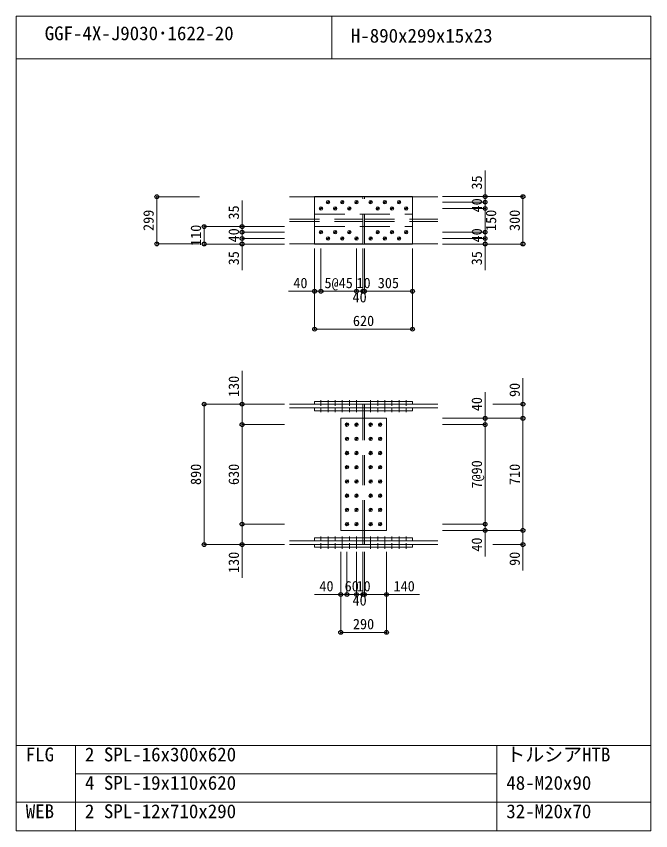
# Model space of a CAD drawing. Units: millimetres, scale not verified. Extents: x -8310 to 8310, y -4800 to 5700.
# Drawn here: x -8310 to -4290, y -4800 to 360 of the extents above; entities that cross this region are included whole.
import ezdxf
from ezdxf.enums import TextEntityAlignment as Align

# ---------------------------------------------------------------- set-up
doc = ezdxf.new("R2010")
doc.units = ezdxf.units.MM
doc.header["$LTSCALE"] = 30
doc.header["$PDMODE"] = 32
doc.header["$PDSIZE"] = 24
doc.linetypes.add('DASHED1', pattern=[1.8, 1.2, -0.6])
doc.linetypes.add('USER2', pattern=[9.525, 6.35, -3.175])
doc.layers.add('0-0', color=7, linetype='Continuous')
doc.layers.add('0-2', color=7, linetype='Continuous')
for name, color, linetype, lineweight in [('0-1', 7, 'Continuous', 18), ('0-5', 7, 'Continuous', 18), ('0-6', 7, 'USER2', 18), ('0-8', 7, 'Continuous', 18), ('0-9', 7, 'Continuous', 18), ('0-A', 7, 'Continuous', 18), ('0-B', 7, 'Continuous', 18)]:
    doc.layers.add(name, color=color, linetype=linetype, lineweight=lineweight)
doc.styles.add('ＭＳ ゴシック', font='')
doc.styles.get('ＭＳ ゴシック').set_extended_font_data('MS Gothic')

msp = doc.modelspace()

# ---------------------------------------------------------------- linework, layer by layer
at = {"layer": '0-0'}
for p in [(-7419.5, -783.25), (-5339.5, -782.75), (-5099.5, -782.75), (-5339.5, -817.75), (-5339.5, -857.75), (-7119.5, -972.75), (-6879.5, -972.75), (-6879.5, -1007.75), (-5339.5, -1007.75), (-7419.5, -1082.25), (-7119.5, -1082.75), (-6879.5, -1047.75), (-6879.5, -1082.75), (-5339.5, -1047.75), (-5339.5, -1082.75), (-5099.5, -1082.75), (-6419.5, -1382.25), (-6379.5, -1382.25), (-6154.5, -1382.25), (-6114.5, -1382.25), (-6104.5, -1382.25), (-5799.5, -1382.25), (-6419.5, -1622.25), (-5799.5, -1622.25), (-7119.5, -2097.25), (-6879.5, -2097.25), (-5099.5, -2097.25), (-6879.5, -2227.25), (-5339.5, -2187.25), (-5339.5, -2227.25), (-5099.5, -2187.25), (-6879.5, -2857.25), (-5339.5, -2857.25), (-5339.5, -2897.25), (-5099.5, -2897.25), (-7119.5, -2987.25), (-6879.5, -2987.25), (-5099.5, -2987.25), (-6254.5, -3303.25), (-6214.5, -3303.25), (-6154.5, -3303.25), (-6114.5, -3303.25), (-6104.5, -3303.25), (-5964.5, -3303.25), (-6254.5, -3543.25), (-5964.5, -3543.25)]:
    msp.add_point(p, dxfattribs=at)
at = {"layer": '0-1'}
for p, q in [((-8310, -4800), (-8310, 360)), ((-8310, 360), (-4290, 360)), ((-6310, 90), (-6310, 360)), ((-4290, -4800), (-4290, 360)), ((-8310, 90), (-4290, 90)), ((-8310, -4260), (-4290, -4260)), ((-7935, -4800), (-7935, -4260)), ((-5265, -4800), (-5265, -4260)), ((-7935, -4440), (-5265, -4440)), ((-8310, -4620), (-4290, -4620)), ((-8310, -4800), (-4290, -4800))]:
    msp.add_line(p, q, dxfattribs=at)
at = {"layer": '0-5'}
for p, q in [((-6579.5, -783.25), (-6114.5, -783.25)), ((-6419.5, -782.75), (-5799.5, -782.75)), ((-6419.5, -1082.75), (-6419.5, -782.75)), ((-6114.5, -783.25), (-6114.5, -782.75)), ((-6104.5, -783.25), (-6104.5, -782.75)), ((-6104.5, -783.25), (-5639.5, -783.25)), ((-6579.5, -1082.25), (-6114.5, -1082.25)), ((-6114.5, -1082.75), (-6114.5, -1082.25)), ((-6104.5, -1082.75), (-6104.5, -1082.25)), ((-6104.5, -1082.25), (-5639.5, -1082.25)), ((-6579.5, -2097.25), (-6114.5, -2097.25)), ((-6419.5, -2081.25), (-5799.5, -2081.25)), ((-6419.5, -2097.25), (-6419.5, -2081.25)), ((-6104.5, -2097.25), (-5639.5, -2097.25)), ((-6104.5, -2120.25), (-6104.5, -2097.25)), ((-6419.5, -2120.25), (-5799.5, -2120.25)), ((-6419.5, -2139.25), (-6419.5, -2120.25)), ((-6114.5, -2187.25), (-6114.5, -2139.25)), ((-6104.5, -2120.25), (-5639.5, -2120.25)), ((-6104.5, -2187.25), (-6104.5, -2139.25)), ((-6254.5, -2187.25), (-5964.5, -2187.25)), ((-6254.5, -2897.25), (-6254.5, -2187.25)), ((-6114.5, -2945.25), (-6114.5, -2897.25)), ((-6104.5, -2945.25), (-6104.5, -2897.25)), ((-6579.5, -2964.25), (-6114.5, -2964.25)), ((-6419.5, -2945.25), (-6114.5, -2945.25)), ((-6419.5, -2964.25), (-6419.5, -2945.25)), ((-6419.5, -2964.25), (-6114.5, -2964.25)), ((-6419.5, -2987.25), (-6114.5, -2987.25)), ((-6419.5, -3003.25), (-6419.5, -2987.25)), ((-6114.5, -2945.25), (-5799.5, -2945.25)), ((-6114.5, -2964.25), (-5799.5, -2964.25)), ((-6114.5, -2987.25), (-5799.5, -2987.25)), ((-6104.5, -2987.25), (-5639.5, -2987.25)), ((-5799.5, -2964.25), (-5799.5, -2945.25)), ((-5799.5, -3003.25), (-5799.5, -2987.25)), ((-6419.5, -3003.25), (-6114.5, -3003.25)), ((-6114.5, -3003.25), (-5799.5, -3003.25))]:
    msp.add_line(p, q, dxfattribs=at)
for points in [[(-6419.5, -1082.75), (-5799.5, -1082.75), (-5799.5, -782.75)], [(-6579.5, -2120.25), (-6114.5, -2120.25), (-6114.5, -2097.25)], [(-6419.5, -2097.25), (-5799.5, -2097.25), (-5799.5, -2081.25)], [(-6419.5, -2139.25), (-5799.5, -2139.25), (-5799.5, -2120.25)], [(-6254.5, -2897.25), (-5964.5, -2897.25), (-5964.5, -2187.25)], [(-6579.5, -2987.25), (-6114.5, -2987.25), (-6114.5, -2964.25)], [(-6104.5, -2987.25), (-6104.5, -2964.25), (-5639.5, -2964.25)]]:
    msp.add_lwpolyline(points, dxfattribs=at)
at = {"layer": '0-6'}
for p, q in [((-6419.5, -782.75), (-5799.5, -782.75)), ((-6114.5, -1082.75), (-6114.5, -782.75)), ((-6104.5, -1082.75), (-6104.5, -782.75)), ((-6579.5, -925.25), (-6114.5, -925.25)), ((-6419.5, -892.75), (-5799.5, -892.75)), ((-6104.5, -925.25), (-5639.5, -925.25)), ((-6579.5, -940.25), (-6114.5, -940.25)), ((-6419.5, -972.75), (-5799.5, -972.75)), ((-6104.5, -940.25), (-5639.5, -940.25)), ((-6419.5, -1082.75), (-5799.5, -1082.75)), ((-6114.5, -2139.25), (-6114.5, -2120.25)), ((-6104.5, -2139.25), (-6104.5, -2120.25)), ((-6114.5, -2897.25), (-6114.5, -2187.25)), ((-6104.5, -2897.25), (-6104.5, -2187.25)), ((-6114.5, -2964.25), (-6114.5, -2945.25)), ((-6104.5, -2964.25), (-6104.5, -2945.25))]:
    msp.add_line(p, q, dxfattribs=at)
at = {"layer": '0-8'}
for p, q in [((-6345.5, -817.75), (-6323.5, -817.75)), ((-6343.84, -827.09), (-6325.17, -808.42)), ((-6334.5, -828.75), (-6334.5, -806.75)), ((-6255.5, -817.75), (-6233.5, -817.75)), ((-6253.84, -827.09), (-6235.17, -808.42)), ((-6244.5, -828.75), (-6244.5, -806.75)), ((-6165.5, -817.75), (-6143.5, -817.75)), ((-6163.84, -827.09), (-6145.17, -808.42)), ((-6154.5, -828.75), (-6154.5, -806.75)), ((-6075.5, -817.75), (-6053.5, -817.75)), ((-6073.84, -827.09), (-6055.17, -808.42)), ((-6064.5, -828.75), (-6064.5, -806.75)), ((-5985.5, -817.75), (-5963.5, -817.75)), ((-5983.84, -827.09), (-5965.17, -808.42)), ((-5974.5, -828.75), (-5974.5, -806.75)), ((-5895.5, -817.75), (-5873.5, -817.75)), ((-5893.84, -827.09), (-5875.17, -808.42)), ((-5884.5, -828.75), (-5884.5, -806.75)), ((-6390.5, -857.75), (-6368.5, -857.75)), ((-6388.84, -867.09), (-6370.17, -848.42)), ((-6379.5, -868.75), (-6379.5, -846.75)), ((-6300.5, -857.75), (-6278.5, -857.75)), ((-6298.84, -867.09), (-6280.17, -848.42)), ((-6289.5, -868.75), (-6289.5, -846.75)), ((-6210.5, -857.75), (-6188.5, -857.75)), ((-6208.84, -867.09), (-6190.17, -848.42)), ((-6199.5, -868.75), (-6199.5, -846.75)), ((-6030.5, -857.75), (-6008.5, -857.75)), ((-6028.84, -867.09), (-6010.17, -848.42)), ((-6019.5, -868.75), (-6019.5, -846.75)), ((-5940.5, -857.75), (-5918.5, -857.75)), ((-5938.84, -867.09), (-5920.17, -848.42)), ((-5929.5, -868.75), (-5929.5, -846.75)), ((-5850.5, -857.75), (-5828.5, -857.75)), ((-5848.84, -867.09), (-5830.17, -848.42)), ((-5839.5, -868.75), (-5839.5, -846.75)), ((-6390.5, -1007.75), (-6368.5, -1007.75)), ((-6388.84, -1017.09), (-6370.17, -998.42)), ((-6379.5, -1018.75), (-6379.5, -996.75)), ((-6300.5, -1007.75), (-6278.5, -1007.75)), ((-6298.84, -1017.09), (-6280.17, -998.42)), ((-6289.5, -1018.75), (-6289.5, -996.75)), ((-6210.5, -1007.75), (-6188.5, -1007.75)), ((-6208.84, -1017.09), (-6190.17, -998.42)), ((-6199.5, -1018.75), (-6199.5, -996.75)), ((-6030.5, -1007.75), (-6008.5, -1007.75)), ((-6028.84, -1017.09), (-6010.17, -998.42)), ((-6019.5, -1018.75), (-6019.5, -996.75)), ((-5940.5, -1007.75), (-5918.5, -1007.75)), ((-5938.84, -1017.09), (-5920.17, -998.42)), ((-5929.5, -1018.75), (-5929.5, -996.75)), ((-5850.5, -1007.75), (-5828.5, -1007.75)), ((-5848.84, -1017.09), (-5830.17, -998.42)), ((-5839.5, -1018.75), (-5839.5, -996.75)), ((-6345.5, -1047.75), (-6323.5, -1047.75)), ((-6343.84, -1057.09), (-6325.17, -1038.42)), ((-6334.5, -1058.75), (-6334.5, -1036.75)), ((-6255.5, -1047.75), (-6233.5, -1047.75)), ((-6253.84, -1057.09), (-6235.17, -1038.42)), ((-6244.5, -1058.75), (-6244.5, -1036.75)), ((-6165.5, -1047.75), (-6143.5, -1047.75)), ((-6163.84, -1057.09), (-6145.17, -1038.42)), ((-6154.5, -1058.75), (-6154.5, -1036.75)), ((-6075.5, -1047.75), (-6053.5, -1047.75)), ((-6073.84, -1057.09), (-6055.17, -1038.42)), ((-6064.5, -1058.75), (-6064.5, -1036.75)), ((-5985.5, -1047.75), (-5963.5, -1047.75)), ((-5983.84, -1057.09), (-5965.17, -1038.42)), ((-5974.5, -1058.75), (-5974.5, -1036.75)), ((-5895.5, -1047.75), (-5873.5, -1047.75)), ((-5893.84, -1057.09), (-5875.17, -1038.42)), ((-5884.5, -1058.75), (-5884.5, -1036.75)), ((-6223.84, -2236.59), (-6205.17, -2217.92)), ((-6214.5, -2238.25), (-6214.5, -2216.25)), ((-6163.84, -2236.59), (-6145.17, -2217.92)), ((-6154.5, -2238.25), (-6154.5, -2216.25)), ((-6073.84, -2236.59), (-6055.17, -2217.92)), ((-6064.5, -2238.25), (-6064.5, -2216.25)), ((-6013.84, -2236.59), (-5995.17, -2217.92)), ((-6004.5, -2238.25), (-6004.5, -2216.25)), ((-6225.5, -2227.25), (-6203.5, -2227.25)), ((-6165.5, -2227.25), (-6143.5, -2227.25)), ((-6075.5, -2227.25), (-6053.5, -2227.25)), ((-6015.5, -2227.25), (-5993.5, -2227.25)), ((-6225.5, -2317.25), (-6203.5, -2317.25)), ((-6223.84, -2326.59), (-6205.17, -2307.92)), ((-6214.5, -2328.25), (-6214.5, -2306.25)), ((-6165.5, -2317.25), (-6143.5, -2317.25)), ((-6163.84, -2326.59), (-6145.17, -2307.92)), ((-6154.5, -2328.25), (-6154.5, -2306.25)), ((-6075.5, -2317.25), (-6053.5, -2317.25)), ((-6073.84, -2326.59), (-6055.17, -2307.92)), ((-6064.5, -2328.25), (-6064.5, -2306.25)), ((-6015.5, -2317.25), (-5993.5, -2317.25)), ((-6013.84, -2326.59), (-5995.17, -2307.92)), ((-6004.5, -2328.25), (-6004.5, -2306.25)), ((-6225.5, -2407.25), (-6203.5, -2407.25)), ((-6223.84, -2416.59), (-6205.17, -2397.92)), ((-6214.5, -2418.25), (-6214.5, -2396.25)), ((-6165.5, -2407.25), (-6143.5, -2407.25)), ((-6163.84, -2416.59), (-6145.17, -2397.92)), ((-6154.5, -2418.25), (-6154.5, -2396.25)), ((-6075.5, -2407.25), (-6053.5, -2407.25)), ((-6073.84, -2416.59), (-6055.17, -2397.92)), ((-6064.5, -2418.25), (-6064.5, -2396.25)), ((-6015.5, -2407.25), (-5993.5, -2407.25)), ((-6013.84, -2416.59), (-5995.17, -2397.92)), ((-6004.5, -2418.25), (-6004.5, -2396.25)), ((-6225.5, -2497.25), (-6203.5, -2497.25)), ((-6223.84, -2506.59), (-6205.17, -2487.92)), ((-6214.5, -2508.25), (-6214.5, -2486.25)), ((-6165.5, -2497.25), (-6143.5, -2497.25)), ((-6163.84, -2506.59), (-6145.17, -2487.92)), ((-6154.5, -2508.25), (-6154.5, -2486.25)), ((-6075.5, -2497.25), (-6053.5, -2497.25)), ((-6073.84, -2506.59), (-6055.17, -2487.92)), ((-6064.5, -2508.25), (-6064.5, -2486.25)), ((-6015.5, -2497.25), (-5993.5, -2497.25)), ((-6013.84, -2506.59), (-5995.17, -2487.92)), ((-6004.5, -2508.25), (-6004.5, -2486.25)), ((-6223.84, -2596.59), (-6205.17, -2577.92)), ((-6214.5, -2598.25), (-6214.5, -2576.25)), ((-6163.84, -2596.59), (-6145.17, -2577.92)), ((-6154.5, -2598.25), (-6154.5, -2576.25)), ((-6073.84, -2596.59), (-6055.17, -2577.92)), ((-6064.5, -2598.25), (-6064.5, -2576.25)), ((-6013.84, -2596.59), (-5995.17, -2577.92)), ((-6004.5, -2598.25), (-6004.5, -2576.25)), ((-6225.5, -2587.25), (-6203.5, -2587.25)), ((-6165.5, -2587.25), (-6143.5, -2587.25)), ((-6075.5, -2587.25), (-6053.5, -2587.25)), ((-6015.5, -2587.25), (-5993.5, -2587.25)), ((-6225.5, -2677.25), (-6203.5, -2677.25)), ((-6223.84, -2686.59), (-6205.17, -2667.92)), ((-6214.5, -2688.25), (-6214.5, -2666.25)), ((-6165.5, -2677.25), (-6143.5, -2677.25)), ((-6163.84, -2686.59), (-6145.17, -2667.92)), ((-6154.5, -2688.25), (-6154.5, -2666.25)), ((-6075.5, -2677.25), (-6053.5, -2677.25)), ((-6073.84, -2686.59), (-6055.17, -2667.92)), ((-6064.5, -2688.25), (-6064.5, -2666.25)), ((-6015.5, -2677.25), (-5993.5, -2677.25)), ((-6013.84, -2686.59), (-5995.17, -2667.92)), ((-6004.5, -2688.25), (-6004.5, -2666.25)), ((-6225.5, -2767.25), (-6203.5, -2767.25)), ((-6223.84, -2776.59), (-6205.17, -2757.92)), ((-6214.5, -2778.25), (-6214.5, -2756.25)), ((-6165.5, -2767.25), (-6143.5, -2767.25)), ((-6163.84, -2776.59), (-6145.17, -2757.92)), ((-6154.5, -2778.25), (-6154.5, -2756.25)), ((-6075.5, -2767.25), (-6053.5, -2767.25)), ((-6073.84, -2776.59), (-6055.17, -2757.92)), ((-6064.5, -2778.25), (-6064.5, -2756.25)), ((-6015.5, -2767.25), (-5993.5, -2767.25)), ((-6013.84, -2776.59), (-5995.17, -2757.92)), ((-6004.5, -2778.25), (-6004.5, -2756.25)), ((-6225.5, -2857.25), (-6203.5, -2857.25)), ((-6223.84, -2866.59), (-6205.17, -2847.92)), ((-6214.5, -2868.25), (-6214.5, -2846.25)), ((-6165.5, -2857.25), (-6143.5, -2857.25)), ((-6163.84, -2866.59), (-6145.17, -2847.92)), ((-6154.5, -2868.25), (-6154.5, -2846.25)), ((-6075.5, -2857.25), (-6053.5, -2857.25)), ((-6073.84, -2866.59), (-6055.17, -2847.92)), ((-6064.5, -2868.25), (-6064.5, -2846.25)), ((-6015.5, -2857.25), (-5993.5, -2857.25)), ((-6013.84, -2866.59), (-5995.17, -2847.92)), ((-6004.5, -2868.25), (-6004.5, -2846.25))]:
    msp.add_line(p, q, dxfattribs=at)
at = {"layer": '0-9', "linetype": 'DASHED1'}
for p, q in [((-6379.5, -2071.25), (-6379.5, -2149.25)), ((-6289.5, -2071.25), (-6289.5, -2149.25)), ((-6199.5, -2071.25), (-6199.5, -2149.25)), ((-6019.5, -2071.25), (-6019.5, -2149.25)), ((-5929.5, -2071.25), (-5929.5, -2149.25)), ((-5839.5, -2071.25), (-5839.5, -2149.25)), ((-6379.5, -3013.25), (-6379.5, -2935.25)), ((-6289.5, -3013.25), (-6289.5, -2935.25)), ((-6199.5, -3013.25), (-6199.5, -2935.25)), ((-6019.5, -3013.25), (-6019.5, -2935.25)), ((-5929.5, -3013.25), (-5929.5, -2935.25)), ((-5839.5, -3013.25), (-5839.5, -2935.25))]:
    msp.add_line(p, q, dxfattribs=at)
at = {"layer": '0-9'}
for p, q in [((-6334.5, -2071.25), (-6334.5, -2149.25)), ((-6244.5, -2071.25), (-6244.5, -2149.25)), ((-6154.5, -2071.25), (-6154.5, -2149.25)), ((-6064.5, -2071.25), (-6064.5, -2149.25)), ((-5974.5, -2071.25), (-5974.5, -2149.25)), ((-5884.5, -2071.25), (-5884.5, -2149.25)), ((-6334.5, -3013.25), (-6334.5, -2935.25)), ((-6244.5, -3013.25), (-6244.5, -2935.25)), ((-6154.5, -3013.25), (-6154.5, -2935.25)), ((-6064.5, -3013.25), (-6064.5, -2935.25)), ((-5974.5, -3013.25), (-5974.5, -2935.25)), ((-5884.5, -3013.25), (-5884.5, -2935.25))]:
    msp.add_line(p, q, dxfattribs=at)
at = {"layer": '0-A'}
for p, q in [((-7149.5, -783.25), (-7419.5, -783.25)), ((-5609.5, -782.75), (-5339.5, -782.75)), ((-5609.5, -782.75), (-5099.5, -782.75)), ((-5609.5, -817.75), (-5339.5, -817.75)), ((-5609.5, -857.75), (-5339.5, -857.75)), ((-6609.5, -972.75), (-7119.5, -972.75)), ((-6609.5, -972.75), (-6879.5, -972.75)), ((-6609.5, -1007.75), (-6879.5, -1007.75)), ((-5609.5, -1007.75), (-5339.5, -1007.75)), ((-6609.5, -1047.75), (-6879.5, -1047.75)), ((-6879.5, -1247.75), (-6879.5, -1047.75)), ((-6609.5, -1082.75), (-6879.5, -1082.75)), ((-5609.5, -1047.75), (-5339.5, -1047.75)), ((-5609.5, -1082.75), (-5339.5, -1082.75)), ((-5339.5, -1247.75), (-5339.5, -1047.75)), ((-6419.5, -1112.25), (-6419.5, -1382.25)), ((-6419.5, -1112.25), (-6419.5, -1622.25)), ((-6379.5, -1112.25), (-6379.5, -1382.25)), ((-6379.5, -1112.25), (-6379.5, -1382.25)), ((-6154.5, -1112.25), (-6154.5, -1382.25)), ((-6154.5, -1112.25), (-6154.5, -1382.25)), ((-6114.5, -1112.25), (-6114.5, -1382.25)), ((-6114.5, -1112.25), (-6114.5, -1382.25)), ((-6104.5, -1112.25), (-6104.5, -1382.25)), ((-6104.5, -1112.25), (-6104.5, -1382.25)), ((-5799.5, -1112.25), (-5799.5, -1382.25)), ((-5799.5, -1112.25), (-5799.5, -1622.25)), ((-6584.5, -1382.25), (-6379.5, -1382.25)), ((-6379.5, -1382.25), (-6154.5, -1382.25)), ((-6154.5, -1382.25), (-6114.5, -1382.25)), ((-6114.5, -1382.25), (-6104.5, -1382.25)), ((-6104.5, -1382.25), (-5799.5, -1382.25)), ((-6419.5, -1622.25), (-5799.5, -1622.25)), ((-6609.5, -2097.25), (-7119.5, -2097.25)), ((-6609.5, -2097.25), (-6879.5, -2097.25)), ((-5290.95, -2097.25), (-5099.5, -2097.25)), ((-5609.5, -2187.25), (-5339.5, -2187.25)), ((-5609.5, -2187.25), (-5099.5, -2187.25)), ((-6609.5, -2227.25), (-6879.5, -2227.25)), ((-5609.5, -2227.25), (-5339.5, -2227.25)), ((-6609.5, -2857.25), (-6879.5, -2857.25)), ((-6879.5, -3197.25), (-6879.5, -2857.25)), ((-5609.5, -2857.25), (-5339.5, -2857.25)), ((-5339.5, -3062.25), (-5339.5, -2857.25)), ((-5609.5, -2897.25), (-5339.5, -2897.25)), ((-5609.5, -2897.25), (-5099.5, -2897.25)), ((-5099.5, -3152.25), (-5099.5, -2897.25)), ((-6609.5, -2987.25), (-6879.5, -2987.25)), ((-5290.95, -2987.25), (-5099.5, -2987.25)), ((-6254.5, -3033.25), (-6254.5, -3303.25)), ((-6254.5, -3033.25), (-6254.5, -3543.25)), ((-6214.5, -3033.25), (-6214.5, -3303.25)), ((-6214.5, -3033.25), (-6214.5, -3303.25)), ((-6154.5, -3033.25), (-6154.5, -3303.25)), ((-6154.5, -3033.25), (-6154.5, -3303.25)), ((-6114.5, -3033.25), (-6114.5, -3303.25)), ((-6114.5, -3033.25), (-6114.5, -3303.25)), ((-6104.5, -3033.25), (-6104.5, -3303.25)), ((-6104.5, -3033.25), (-6104.5, -3303.25)), ((-5964.5, -3033.25), (-5964.5, -3303.25)), ((-5964.5, -3033.25), (-5964.5, -3543.25)), ((-6419.5, -3303.25), (-6214.5, -3303.25)), ((-6214.5, -3303.25), (-6154.5, -3303.25)), ((-6154.5, -3303.25), (-6114.5, -3303.25)), ((-6114.5, -3303.25), (-6104.5, -3303.25)), ((-6104.5, -3303.25), (-5754.5, -3303.25)), ((-6254.5, -3543.25), (-5964.5, -3543.25))]:
    msp.add_line(p, q, dxfattribs=at)
for points in [[(-5609.5, -817.75), (-5339.5, -817.75), (-5339.5, -617.75)], [(-7149.5, -1082.25), (-7419.5, -1082.25), (-7419.5, -783.25)], [(-6609.5, -1007.75), (-6879.5, -1007.75), (-6879.5, -807.75)], [(-5609.5, -1082.75), (-5099.5, -1082.75), (-5099.5, -782.75)], [(-5609.5, -857.75), (-5339.5, -857.75), (-5339.5, -817.75)], [(-5609.5, -1007.75), (-5339.5, -1007.75), (-5339.5, -857.75)], [(-6609.5, -1082.75), (-7119.5, -1082.75), (-7119.5, -972.75)], [(-6609.5, -1047.75), (-6879.5, -1047.75), (-6879.5, -1007.75)], [(-5609.5, -1047.75), (-5339.5, -1047.75), (-5339.5, -1007.75)], [(-6609.5, -2227.25), (-6879.5, -2227.25), (-6879.5, -1887.25)], [(-5609.5, -2187.25), (-5099.5, -2187.25), (-5099.5, -1932.25)], [(-5609.5, -2227.25), (-5339.5, -2227.25), (-5339.5, -2022.25)], [(-6609.5, -2987.25), (-7119.5, -2987.25), (-7119.5, -2097.25)], [(-5609.5, -2897.25), (-5099.5, -2897.25), (-5099.5, -2187.25)], [(-6609.5, -2857.25), (-6879.5, -2857.25), (-6879.5, -2227.25)], [(-5609.5, -2857.25), (-5339.5, -2857.25), (-5339.5, -2227.25)]]:
    msp.add_lwpolyline(points, dxfattribs=at)
at = {"layer": '0-B'}
for centre in [(-6334.5, -817.75), (-6244.5, -817.75), (-6154.5, -817.75), (-6064.5, -817.75), (-5974.5, -817.75), (-5884.5, -817.75), (-6379.5, -857.75), (-6289.5, -857.75), (-6199.5, -857.75), (-6019.5, -857.75), (-5929.5, -857.75), (-5839.5, -857.75), (-6379.5, -1007.75), (-6289.5, -1007.75), (-6199.5, -1007.75), (-6019.5, -1007.75), (-5929.5, -1007.75), (-5839.5, -1007.75), (-6334.5, -1047.75), (-6244.5, -1047.75), (-6154.5, -1047.75), (-6064.5, -1047.75), (-5974.5, -1047.75), (-5884.5, -1047.75), (-6214.5, -2227.25), (-6154.5, -2227.25), (-6064.5, -2227.25), (-6004.5, -2227.25), (-6214.5, -2317.25), (-6154.5, -2317.25), (-6064.5, -2317.25), (-6004.5, -2317.25), (-6214.5, -2407.25), (-6154.5, -2407.25), (-6064.5, -2407.25), (-6004.5, -2407.25), (-6214.5, -2497.25), (-6154.5, -2497.25), (-6064.5, -2497.25), (-6004.5, -2497.25), (-6214.5, -2587.25), (-6154.5, -2587.25), (-6064.5, -2587.25), (-6004.5, -2587.25), (-6214.5, -2677.25), (-6154.5, -2677.25), (-6064.5, -2677.25), (-6004.5, -2677.25), (-6214.5, -2767.25), (-6154.5, -2767.25), (-6064.5, -2767.25), (-6004.5, -2767.25), (-6214.5, -2857.25), (-6154.5, -2857.25), (-6064.5, -2857.25), (-6004.5, -2857.25)]:
    msp.add_circle(centre, 11, dxfattribs=at)

# ---------------------------------------------------------------- texts
at = {"layer": '0-2', "style": 'ＭＳ ゴシック'}
for s, p in [('GGF-4X-J9030･1622-20', (-8130, 181.8)), ('H-890x299x15x23', (-6190, 166.8)), ('FLG', (-8250, -4387.2)), ('2', (-7875, -4387.2)), ('SPL-16x300x620', (-7755, -4387.2)), ('トルシアHTB', (-5205, -4387.2)), ('4', (-7875, -4567.2)), ('SPL-19x110x620', (-7755, -4567.2)), ('48-M20x90', (-5205, -4567.2)), ('WEB', (-8250, -4747.2)), ('2', (-7875, -4747.2)), ('SPL-12x710x290', (-7755, -4747.2)), ('32-M20x70', (-5205, -4747.2))]:
    msp.add_text(s, height=87.98, dxfattribs=at).set_placement(p, align=Align.BOTTOM_LEFT)
at = {"layer": '0-A', "style": 'ＭＳ ゴシック'}
for s, p in [('35', (-5339.5, -737.75)), ('40', (-5339.5, -882.75)), ('299', (-7419.5, -1000.25)), ('35', (-6879.5, -927.75)), ('150', (-5249.5, -1000.25)), ('300', (-5099.5, -1000.25)), ('110', (-7119.5, -1095.25)), ('40', (-6879.5, -1072.75)), ('40', (-5339.5, -1072.75)), ('35', (-6879.5, -1217.75)), ('35', (-5339.5, -1217.75)), ('130', (-6879.5, -2052.25)), ('90', (-5099.5, -2052.25)), ('40', (-5339.5, -2142.25)), ('7@90', (-5339.5, -2632.25)), ('890', (-7119.5, -2609.75)), ('630', (-6879.5, -2609.75)), ('710', (-5099.5, -2609.75)), ('40', (-5339.5, -3032.25)), ('130', (-6879.5, -3167.25)), ('90', (-5099.5, -3122.25))]:
    msp.add_text(s, height=65.98, rotation=90, dxfattribs=at).set_placement(p, align=Align.BOTTOM_LEFT)
for s, p in [('40', (-6554.5, -1382.25)), ('5@45', (-6357, -1382.25)), ('10', (-6154.5, -1382.25)), ('305', (-6019.5, -1382.25)), ('40', (-6179.5, -1472.25)), ('620', (-6177, -1622.25)), ('40', (-6389.5, -3303.25)), ('60', (-6229.5, -3303.25)), ('10', (-6154.5, -3303.25)), ('140', (-5919.5, -3303.25)), ('40', (-6179.5, -3393.25)), ('290', (-6177, -3543.25))]:
    msp.add_text(s, height=65.98, dxfattribs=at).set_placement(p, align=Align.BOTTOM_LEFT)

doc.saveas('drawing.dxf')
